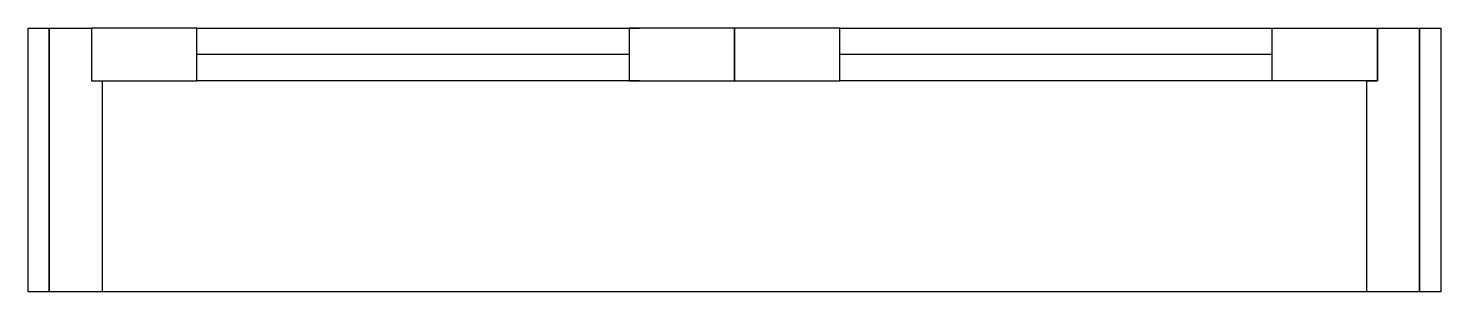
# Model space of a CAD drawing. Extents: x 14.7 to 16.04, y 32.34 to 32.59.
import ezdxf

# ---------------------------------------------------------------- set-up
doc = ezdxf.new("R2010")
doc.units = 0
doc.header["$MEASUREMENT"] = 0
doc.layers.add('C-CAIXILHO', color=2, linetype='CONTINUOUS')

msp = doc.modelspace()

# ---------------------------------------------------------------- linework, layer by layer
at = {"layer": 'C-CAIXILHO', "color": 1}
for p, q in [((14.8622, 32.586), (15.2822, 32.586)), ((15.4722, 32.586), (15.8922, 32.586)), ((15.2722, 32.561), (14.8622, 32.561)), ((15.8822, 32.561), (15.4722, 32.561)), ((15.2822, 32.536), (14.8622, 32.536)), ((15.8922, 32.536), (15.4722, 32.536)), ((15.9922, 32.336), (14.7722, 32.336))]:
    msp.add_line(p, q, dxfattribs=at)
at = {"layer": 'C-CAIXILHO'}
for points in [[(14.7022, 32.336), (14.7022, 32.586), (14.7222, 32.586), (14.7222, 32.336), (14.7022, 32.336)], [(14.7222, 32.586), (14.7622, 32.586), (14.7622, 32.536), (14.7722, 32.536), (14.7722, 32.336), (14.7222, 32.336), (14.7222, 32.586)], [(14.7622, 32.586), (14.7622, 32.536), (14.8622, 32.536), (14.8622, 32.586), (14.7622, 32.586)], [(15.2722, 32.586), (15.2722, 32.536), (15.3722, 32.536), (15.3722, 32.586), (15.2722, 32.586)], [(15.3722, 32.586), (15.3722, 32.536), (15.4722, 32.536), (15.4722, 32.586), (15.3722, 32.586)], [(15.8822, 32.536), (15.8822, 32.586), (15.9822, 32.586), (15.9822, 32.536), (15.8822, 32.536)], [(15.9722, 32.336), (15.9722, 32.536), (15.9822, 32.536), (15.9822, 32.586), (16.0222, 32.586), (16.0222, 32.336), (15.9722, 32.336)], [(16.0222, 32.336), (16.0222, 32.586), (16.0422, 32.586), (16.0422, 32.336), (16.0222, 32.336)]]:
    msp.add_lwpolyline(points, dxfattribs=at)

doc.saveas('drawing.dxf')
